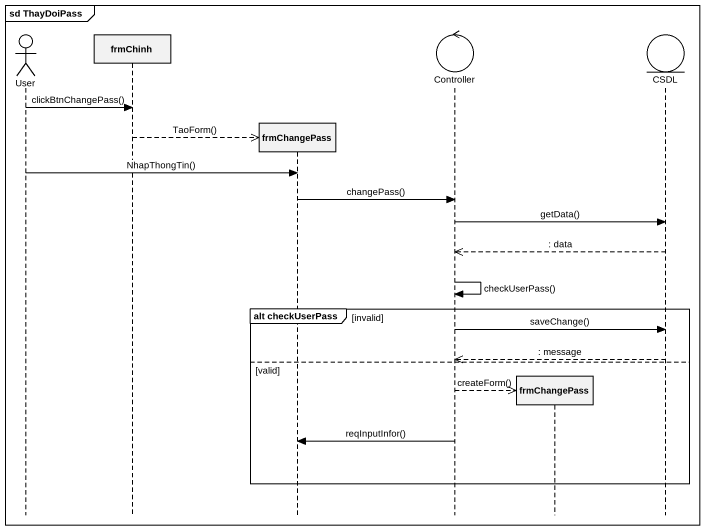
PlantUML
@startuml
mainframe sd ThayDoiPass
hide footbox
actor User
participant frmChinh
participant frmChangePass
control Controller
participant "frmChangePass" as frmChangePass_2
entity CSDL

User -> frmChinh : clickBtnChangePass()
frmChinh -->> frmChangePass ** : TaoForm()
User -> frmChangePass : NhapThongTin()
frmChangePass -> Controller : changePass()
Controller -> CSDL : getData()
CSDL -->> Controller : : data
Controller -> Controller : checkUserPass()
group alt checkUserPass [invalid]
  Controller -> CSDL : saveChange()
  CSDL -->> Controller : : message
else valid
  Controller -->> frmChangePass_2 ** : createForm()
  Controller -> frmChangePass : reqInputInfor()
end
@enduml
